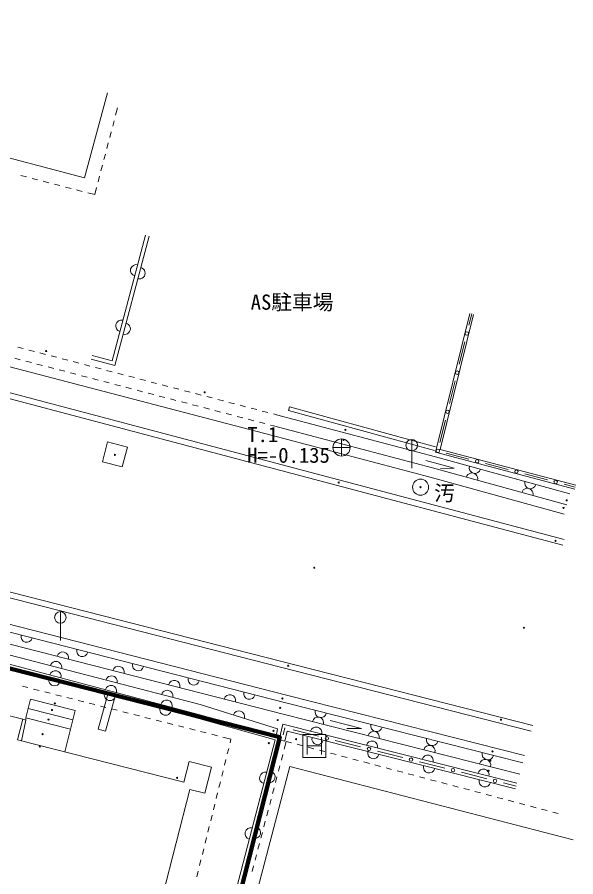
# Model space of a CAD drawing. Units: millimetres on the paper, with parts at other scales. Extents: x -4217 to 649, y -3995 to 278.
# Drawn here: x -76.8 to -28.2, y -763 to -688.3 of the extents above; entities that cross this region are included whole.
import ezdxf
from ezdxf.enums import TextEntityAlignment as Align

# ---------------------------------------------------------------- set-up
doc = ezdxf.new("R2010")
doc.units = ezdxf.units.MM
for name, color, linetype, lineweight in [('0-1_S-BGD', 134, 'Continuous', 18), ('0-3_S-BMK-SRVR', 2, 'Continuous', 18), ('0-9_標高点', 134, 'Continuous', 18), ('0-B_S-BGD', 134, 'Continuous', 18), ('0-E_S-BGD', 134, 'Continuous', 18), ('0-F_S-BGD', 134, 'Continuous', 18), ('1-0_S-BGD', 134, 'Continuous', 18), ('1-1_S-BGD', 134, 'Continuous', 18)]:
    doc.layers.add(name, color=color, linetype=linetype, lineweight=lineweight)
doc.styles.add('ＭＳ ゴシック', font='')
doc.styles.get('ＭＳ ゴシック').set_extended_font_data('MS Gothic')

msp = doc.modelspace()

# ---------------------------------------------------------------- linework, layer by layer
at = {"layer": '0-1_S-BGD'}
for p, q in [((-70.271, -717.696), (-68.552, -718.176)), ((-70.36, -718.017), (-68.317, -718.587)), ((-53.197, -722.501), (-53.109, -722.179)), ((-53.109, -722.179), (-40.399, -725.656)), ((-40.415, -726.51), (-54.249, -722.864)), ((-53.197, -722.501), (-40.487, -725.977)), ((-40.67, -727.477), (-54.504, -723.831)), ((-40.883, -728.283), (-54.716, -724.637)), ((-29.199, -731.513), (-40.883, -728.283)), ((-76.064, -749.214), (-75.654, -747.599)), ((-71.751, -748.589), (-72.16, -750.204)), ((-60.9, -748.954), (-53.954, -750.901)), ((-76.04, -749.434), (-76.431, -751.21)), ((-76.04, -749.434), (-76.322, -749.346)), ((-76.064, -749.214), (-72.16, -750.204)), ((-60.99, -749.275), (-54.359, -751.133)), ((-69.76, -750.204), (-69.118, -750.382)), ((-54.15, -750.177), (-54.275, -750.811)), ((-62.302, -754.807), (-76.775, -751.122)), ((-53.511, -751.238), (-53.999, -751.13)), ((-61.848, -753.031), (-62.302, -754.807)), ((-60.488, -755.787), (-59.91, -753.526)), ((-53.09, -753.447), (-58.174, -772.874)), ((-28.417, -759.831), (-53.09, -753.447)), ((-61.78, -755.456), (-64.796, -767.254)), ((-60.488, -755.787), (-61.78, -755.456))]:
    msp.add_line(p, q, dxfattribs=at)
for points in [[(-198.98, -688.284), (-194.864, -689.851), (-187.94, -691.807), (-105.37, -713.574), (-29.204, -733.721)], [(-199.158, -688.751), (-195.021, -690.326), (-188.072, -692.29), (-105.498, -714.058), (-29.332, -734.204)], [(-80.65, -699.691), (-70.954, -702.261), (-68.94, -694.864)], [(-31.95, -749.903), (-52.533, -744.636), (-120.31, -727.326), (-173.42, -713.796), (-223.988, -700.93), (-233.68, -698.356), (-236.552, -697.52), (-239.343, -696.596), (-239.5, -697.071)], [(-32.074, -750.387), (-52.657, -745.121), (-120.434, -727.811), (-173.544, -714.281), (-224.114, -701.414), (-233.814, -698.837), (-236.7, -697.997), (-239.5, -697.071)], [(-54.714, -724.637), (-104.095, -711.73), (-159.423, -697.137)], [(-28.284, -729.321), (-40.404, -726.121), (-37.42, -714.054)], [(-28.199, -728.998), (-40.001, -725.882), (-37.097, -714.134)], [(-41.251, -726.85), (-38.778, -727.517), (-39.969, -727.533)], [(-32.655, -752.495), (-53.259, -747.279), (-117.086, -730.943)], [(-76.775, -751.122), (-76.322, -749.346), (-77.938, -748.934)], [(-49.561, -749.44), (-46.842, -750.146), (-48.116, -750.146)], [(-59.91, -753.526), (-61.848, -753.031), (-62.302, -754.807)]]:
    msp.add_lwpolyline(points, dxfattribs=at)
at = {"layer": '0-1_S-BGD', "color": 171, "lineweight": 100}
msp.add_lwpolyline([(-217.833, -793.512), (-215.37, -783.82), (-292.905, -764.114), (-278.536, -707.578), (-242.945, -702.867), (-53.954, -750.901), (-74.071, -830.051)], close=True, dxfattribs=at)
at = {"layer": '0-1_S-BGD'}
msp.add_lwpolyline([(-69.39, -726.957), (-68.949, -725.229), (-67.22, -725.671), (-67.662, -727.399)], close=True, dxfattribs=at)
msp.add_circle((-41.707, -729.164), 0.7, dxfattribs=at)
at = {"layer": '0-3_S-BMK-SRVR'}
for p, q in [((-48.584, -724.961), (-48.584, -726.461)), ((-47.834, -725.711), (-49.334, -725.711))]:
    msp.add_line(p, q, dxfattribs=at)
msp.add_circle((-48.584, -725.711), 0.75, dxfattribs=at)
at = {"layer": '0-9_標高点'}
for centre, radius in [((-74.284, -717.317), 0.05), ((-74.284, -717.317), 0.0333), ((-60.497, -720.917), 0.05), ((-60.497, -720.917), 0.0333), ((-48.247, -724.171), 0.05), ((-48.247, -724.171), 0.0333), ((-48.407, -725.037), 0.05), ((-48.407, -725.037), 0.0333), ((-68.297, -726.354), 0.05), ((-68.297, -726.354), 0.0333), ((-48.827, -728.751), 0.05), ((-48.827, -728.751), 0.0333), ((-41.707, -729.164), 0.05), ((-41.707, -729.164), 0.0333), ((-29, -730.301), 0.05), ((-29, -730.301), 0.0333), ((-29.267, -730.971), 0.05), ((-29.267, -730.971), 0.0333), ((-29.96, -733.827), 0.05), ((-29.96, -733.827), 0.0333), ((-50.957, -736.167), 0.05), ((-50.957, -736.167), 0.0333), ((-32.714, -741.387), 0.05), ((-32.714, -741.387), 0.0333), ((-53.227, -744.691), 0.05), ((-53.227, -744.691), 0.0333), ((-53.734, -747.544), 0.05), ((-53.734, -747.544), 0.0333), ((-73.534, -747.961), 0.05), ((-73.534, -747.961), 0.0333), ((-53.924, -748.357), 0.05), ((-53.924, -748.357), 0.0333), ((-73.77, -748.544), 0.05), ((-73.77, -748.544), 0.0333), ((-74.087, -749.374), 0.05), ((-74.087, -749.374), 0.0333), ((-54.14, -749.417), 0.05), ((-54.14, -749.417), 0.0333), ((-34.714, -749.384), 0.05), ((-34.714, -749.384), 0.0333), ((-74.594, -750.647), 0.05), ((-74.594, -750.647), 0.0333), ((-54.507, -750.347), 0.05), ((-54.507, -750.347), 0.0333), ((-54.907, -751.424), 0.05), ((-52.54, -751.071), 0.05), ((-52.54, -751.071), 0.0333), ((-74.837, -751.721), 0.05), ((-74.837, -751.721), 0.0333), ((-54.907, -751.424), 0.0333), ((-35.454, -752.141), 0.05), ((-35.454, -752.141), 0.0333), ((-35.637, -752.944), 0.05), ((-35.637, -752.944), 0.0333), ((-35.784, -753.827), 0.05), ((-35.784, -753.827), 0.0333), ((-62.894, -754.444), 0.05), ((-62.894, -754.444), 0.0333)]:
    msp.add_circle(centre, radius, dxfattribs=at)
at = {"layer": '0-B_S-BGD'}
for p, q in [((-42.477, -725.011), (-42.477, -727.511)), ((-73.05, -739.987), (-73.05, -742.487))]:
    msp.add_line(p, q, dxfattribs=at)
for centre in [(-42.477, -725.511), (-73.05, -740.487)]:
    msp.add_circle(centre, 0.5, dxfattribs=at)
at = {"layer": '0-E_S-BGD'}
for p, q in [((-51.569, -750.917), (-51.569, -752.417)), ((-50.319, -750.917), (-50.319, -752.417)), ((-51.569, -751.667), (-50.319, -751.667))]:
    msp.add_line(p, q, dxfattribs=at)
msp.add_lwpolyline([(-51.944, -752.667), (-51.944, -750.667), (-49.944, -750.667), (-49.944, -752.667)], close=True, dxfattribs=at)
at = {"layer": '0-F_S-BGD'}
for p, q in [((-65.636, -707.255), (-68.552, -718.176)), ((-68.317, -718.587), (-65.314, -707.341)), ((-40.404, -726.514), (-28.721, -729.744)), ((-28.987, -730.707), (-40.67, -727.477)), ((-71.751, -748.589), (-75.654, -747.599)), ((-68.922, -747.17), (-69.76, -750.204)), ((-69.118, -750.382), (-68.277, -747.341)), ((-71.955, -749.396), (-75.859, -748.406)), ((-54.359, -751.133), (-69.953, -810.98)), ((-69.63, -811.064), (-53.954, -750.901))]:
    msp.add_line(p, q, dxfattribs=at)
for points in [[(-33.064, -754.111), (-53.67, -748.894), (-121.057, -731.647), (-174.637, -717.947), (-225.33, -705.327), (-231.957, -703.764), (-238.817, -702.351), (-245.9, -701.291), (-251.347, -700.791)], [(-60.9, -748.954), (-95.72, -739.711), (-127.83, -731.831), (-133.584, -730.467), (-186.2, -716.864), (-226.747, -706.357), (-238.357, -703.301), (-245.75, -702.014), (-251.557, -701.621)], [(-251.47, -701.961), (-245.79, -702.346), (-238.428, -703.627), (-226.831, -706.68), (-186.284, -717.187), (-133.664, -730.791), (-127.908, -732.155), (-95.803, -740.034), (-60.986, -749.276)], [(-54.15, -750.177), (-60.874, -748.071), (-95.67, -739.054), (-126.914, -731.277), (-134.034, -729.884), (-192.747, -714.564), (-192.81, -715.114)], [(-117.901, -731.423), (-53.424, -747.925), (-32.818, -753.141)], [(-72.672, -752.167), (-72.16, -750.204), (-76.064, -749.214), (-76.04, -749.434)], [(-33.33, -754.917), (-53.7, -749.781), (-53.999, -751.13)], [(-53.511, -751.238), (-53.323, -750.391), (-33.453, -755.402)]]:
    msp.add_lwpolyline(points, dxfattribs=at)
for centre, start, end in [((-66.449, -710.3), 75.0485, 255.0485), ((-66.17, -710.549), 255.0485, 75.0485), ((-67.739, -715.131), 75.0485, 255.0485), ((-67.46, -715.379), 255.0485, 75.0485), ((-36.972, -727.462), 164.54589, 344.54589), ((-37.238, -728.426), 344.54589, 164.54589), ((-32.153, -728.795), 164.54589, 344.54589), ((-32.419, -729.759), 344.54589, 164.54589), ((-75.975, -742.153), 165.64411, 345.64411), ((-72.832, -743.99), 345.64411, 165.64411), ((-71.131, -743.393), 165.64411, 345.64411), ((-73.432, -744.817), 345.47278, 165.47278), ((-66.287, -744.633), 165.64411, 345.64411), ((-73.478, -745.615), 345.13312, 165.13312), ((-67.988, -745.23), 345.64411, 165.64411), ((-73.562, -745.938), 165.13312, 345.13312), ((-68.592, -746.071), 345.47278, 165.47278), ((-63.144, -746.469), 345.64411, 165.64411), ((-61.443, -745.873), 165.64411, 345.64411), ((-68.645, -746.898), 345.13312, 165.13312), ((-63.752, -747.325), 345.47278, 165.47278), ((-68.729, -747.221), 165.13312, 345.13312), ((-58.3, -747.709), 345.64411, 165.64411), ((-56.599, -747.112), 165.64411, 345.64411), ((-63.896, -748.504), 165.13312, 345.13312), ((-63.812, -748.181), 345.13312, 165.13312), ((-57.512, -749.124), 342.60231, 162.60231), ((-50.392, -748.693), 165.79379, 345.79379), ((-50.638, -749.662), 345.79379, 165.79379), ((-45.544, -749.92), 165.79379, 345.79379), ((-50.788, -750.515), 345.84689, 165.84689), ((-45.791, -750.889), 345.79379, 165.79379), ((-50.66, -751.063), 165.84689, 345.84689), ((-45.939, -751.738), 345.84689, 165.84689), ((-40.697, -751.147), 165.79379, 345.79379), ((-40.943, -752.116), 345.79379, 165.79379), ((-45.812, -752.286), 165.84689, 345.84689), ((-41.091, -752.96), 345.84689, 165.84689), ((-36.096, -753.343), 345.79379, 165.79379), ((-35.85, -752.374), 165.79379, 345.79379), ((-40.964, -753.508), 165.84689, 345.84689), ((-55.222, -754.445), 75.39528, 255.39528), ((-54.858, -754.371), 255.39528, 75.39528), ((-36.243, -754.183), 345.84689, 165.84689), ((-36.116, -754.731), 165.84689, 345.84689), ((-56.482, -759.284), 75.39528, 255.39528), ((-56.119, -759.209), 255.39528, 75.39528)]:
    msp.add_arc(centre, 0.5, start, end, dxfattribs=at)
at = {"layer": '1-0_S-BGD'}
for p, q in [((-37.499, -715.067), (-37.259, -714.094)), ((-38.34, -718.469), (-37.859, -716.523)), ((-39.181, -721.871), (-38.7, -719.925)), ((-40.022, -725.273), (-39.541, -723.327)), ((-37.51, -726.712), (-39.477, -726.193)), ((-34.093, -727.615), (-36.06, -727.095)), ((-30.675, -728.517), (-32.642, -727.998)), ((-28.241, -729.16), (-29.225, -728.9)), ((-53.512, -750.086), (-53.65, -750.708)), ((-50.581, -750.825), (-52.785, -750.27)), ((-46.923, -751.748), (-49.126, -751.192)), ((-43.264, -752.67), (-45.468, -752.115)), ((-39.606, -753.593), (-41.81, -753.037)), ((-35.948, -754.515), (-38.152, -753.96)), ((-33.391, -755.16), (-34.493, -754.882))]:
    msp.add_line(p, q, dxfattribs=at)
for centre in [(-37.679, -715.795), (-38.52, -719.197), (-39.361, -722.599), (-40.202, -726.002), (-36.785, -726.904), (-33.367, -727.806), (-29.95, -728.708), (-49.854, -751.009), (-46.195, -751.931), (-42.537, -752.854), (-38.879, -753.776), (-35.221, -754.699)]:
    msp.add_circle(centre, 0.15, dxfattribs=at)
at = {"layer": '1-1_S-BGD'}
for p, q in [((-68.077, -696.174), (-68.242, -696.803)), ((-68.369, -697.286), (-68.497, -697.77)), ((-68.624, -698.253), (-68.751, -698.737)), ((-68.878, -699.22), (-69.005, -699.704)), ((-69.132, -700.188), (-69.259, -700.671)), ((-69.387, -701.155), (-69.514, -701.638)), ((-75.992, -702.182), (-76.476, -702.056)), ((-75.024, -702.432), (-75.508, -702.307)), ((-74.055, -702.683), (-74.54, -702.558)), ((-69.641, -702.122), (-69.768, -702.605)), ((-73.087, -702.934), (-73.571, -702.808)), ((-72.119, -703.184), (-72.603, -703.059)), ((-71.151, -703.435), (-71.635, -703.31)), ((-76.28, -717.106), (-76.763, -716.979)), ((-75.312, -717.358), (-75.796, -717.232)), ((-74.345, -717.611), (-74.828, -717.485)), ((-73.377, -717.864), (-73.861, -717.738)), ((-76.533, -718.073), (-77.017, -717.946)), ((-75.566, -718.326), (-76.049, -718.199)), ((-74.598, -718.579), (-75.082, -718.452)), ((-72.41, -718.117), (-72.893, -717.991)), ((-71.442, -718.37), (-71.926, -718.243)), ((-73.631, -718.832), (-74.114, -718.705)), ((-72.663, -719.084), (-73.147, -718.958)), ((-71.696, -719.337), (-72.179, -719.211)), ((-70.475, -718.623), (-70.958, -718.496)), ((-69.507, -718.876), (-69.991, -718.749)), ((-68.54, -719.129), (-69.023, -719.002)), ((-70.728, -719.59), (-71.212, -719.464)), ((-69.761, -719.843), (-70.244, -719.717)), ((-68.793, -720.096), (-69.277, -719.969)), ((-67.572, -719.381), (-68.056, -719.255)), ((-66.605, -719.634), (-67.088, -719.508)), ((-65.637, -719.887), (-66.121, -719.761)), ((-67.826, -720.349), (-68.309, -720.222)), ((-66.858, -720.602), (-67.342, -720.475)), ((-65.891, -720.855), (-66.374, -720.728)), ((-64.67, -720.14), (-65.153, -720.014)), ((-63.702, -720.393), (-64.186, -720.267)), ((-62.735, -720.646), (-63.218, -720.519)), ((-64.923, -721.107), (-65.407, -720.981)), ((-63.956, -721.36), (-64.439, -721.234)), ((-61.767, -720.899), (-62.251, -720.772)), ((-60.8, -721.152), (-61.283, -721.025)), ((-59.832, -721.404), (-60.316, -721.278)), ((-62.988, -721.613), (-63.472, -721.487)), ((-62.021, -721.866), (-62.504, -721.74)), ((-61.053, -722.119), (-61.537, -721.992)), ((-58.865, -721.657), (-59.348, -721.531)), ((-57.897, -721.91), (-58.381, -721.784)), ((-56.93, -722.163), (-57.413, -722.037)), ((-60.086, -722.372), (-60.569, -722.245)), ((-59.118, -722.625), (-59.602, -722.498)), ((-58.151, -722.878), (-58.634, -722.751)), ((-55.962, -722.416), (-56.446, -722.29)), ((-54.995, -722.669), (-55.478, -722.542)), ((-54.251, -722.863), (-54.511, -722.795)), ((-57.183, -723.13), (-57.667, -723.004)), ((-56.216, -723.383), (-56.699, -723.257)), ((-55.248, -723.636), (-55.732, -723.51)), ((-54.504, -723.831), (-54.764, -723.763)), ((-75.867, -746.598), (-76.351, -746.475)), ((-74.897, -746.844), (-75.382, -746.721)), ((-73.928, -747.09), (-74.413, -746.967)), ((-72.959, -747.336), (-73.443, -747.213)), ((-71.989, -747.582), (-72.474, -747.459)), ((-71.02, -747.827), (-71.505, -747.705)), ((-70.051, -748.073), (-70.535, -747.95)), ((-69.081, -748.319), (-69.566, -748.196)), ((-68.112, -748.565), (-68.597, -748.442)), ((-67.143, -748.811), (-67.627, -748.688)), ((-66.173, -749.056), (-66.658, -748.934)), ((-65.204, -749.302), (-65.689, -749.179)), ((-64.235, -749.548), (-64.719, -749.425)), ((-63.265, -749.794), (-63.75, -749.671)), ((-62.296, -750.04), (-62.781, -749.917)), ((-61.327, -750.285), (-61.812, -750.163)), ((-60.358, -750.531), (-60.842, -750.408)), ((-59.388, -750.777), (-59.873, -750.654)), ((-58.204, -751.077), (-58.904, -750.9)), ((-58.282, -751.392), (-58.204, -751.077)), ((-53.39, -751.271), (-53.565, -751.937)), ((-52.924, -751.394), (-53.39, -751.271)), ((-58.523, -752.363), (-58.402, -751.877)), ((-51.958, -751.651), (-52.441, -751.523)), ((-50.991, -751.907), (-51.474, -751.779)), ((-50.024, -752.164), (-50.508, -752.036)), ((-58.764, -753.333), (-58.644, -752.848)), ((-53.692, -752.42), (-53.82, -752.904)), ((-49.058, -752.42), (-49.541, -752.292)), ((-48.091, -752.677), (-48.575, -752.548)), ((-47.125, -752.933), (-47.608, -752.805)), ((-53.947, -753.387), (-54.074, -753.871)), ((-46.158, -753.189), (-46.641, -753.061)), ((-45.192, -753.446), (-45.675, -753.318)), ((-44.225, -753.702), (-44.708, -753.574)), ((-59.006, -754.304), (-58.885, -753.818)), ((-54.201, -754.355), (-54.328, -754.838)), ((-43.258, -753.959), (-43.742, -753.83)), ((-42.292, -754.215), (-42.775, -754.087)), ((-41.325, -754.472), (-41.809, -754.343)), ((-59.247, -755.274), (-59.126, -754.789)), ((-40.359, -754.728), (-40.842, -754.6)), ((-39.392, -754.984), (-39.876, -754.856)), ((-38.426, -755.241), (-38.909, -755.113)), ((-59.488, -756.245), (-59.367, -755.759)), ((-54.455, -755.322), (-54.582, -755.805)), ((-37.459, -755.497), (-37.942, -755.369)), ((-36.493, -755.754), (-36.976, -755.625)), ((-54.709, -756.289), (-54.836, -756.772)), ((-35.526, -756.01), (-36.009, -755.882)), ((-34.559, -756.267), (-35.043, -756.138)), ((-33.593, -756.523), (-34.076, -756.395)), ((-59.729, -757.215), (-59.609, -756.73)), ((-54.963, -757.256), (-55.09, -757.74)), ((-32.626, -756.779), (-33.11, -756.651)), ((-31.66, -757.036), (-32.143, -756.908)), ((-30.693, -757.292), (-31.176, -757.164)), ((-59.97, -758.185), (-59.85, -757.7)), ((-29.744, -757.544), (-30.21, -757.42)), ((-60.212, -759.156), (-60.091, -758.671)), ((-55.218, -758.223), (-55.345, -758.707)), ((-55.472, -759.19), (-55.599, -759.674)), ((-60.453, -760.126), (-60.332, -759.641)), ((-55.726, -760.158), (-55.853, -760.641)), ((-60.694, -761.097), (-60.573, -760.612)), ((-60.935, -762.067), (-60.815, -761.582)), ((-55.98, -761.125), (-56.107, -761.608)), ((-61.176, -763.038), (-61.056, -762.553)), ((-56.234, -762.092), (-56.361, -762.575))]:
    msp.add_line(p, q, dxfattribs=at)
msp.add_lwpolyline([(-69.895, -703.089), (-70.06, -703.717), (-70.667, -703.56)], dxfattribs=at)

# ---------------------------------------------------------------- texts
at = {"layer": '0-1_S-BGD', "style": 'ＭＳ ゴシック'}
for s, p in [('AS駐車場', (-56.488, -714.123)), ('汚', (-40.518, -730.728))]:
    msp.add_text(s, height=1.32, dxfattribs=at).set_placement(p, align=Align.BOTTOM_LEFT)
at = {"layer": '0-3_S-BMK-SRVR', "style": 'ＭＳ ゴシック'}
for s, p in [('T.1', (-56.786, -725.638)), ('H=-0.135', (-56.786, -727.438))]:
    msp.add_text(s, height=1.32, dxfattribs=at).set_placement(p, align=Align.BOTTOM_LEFT)

doc.saveas('drawing.dxf')
